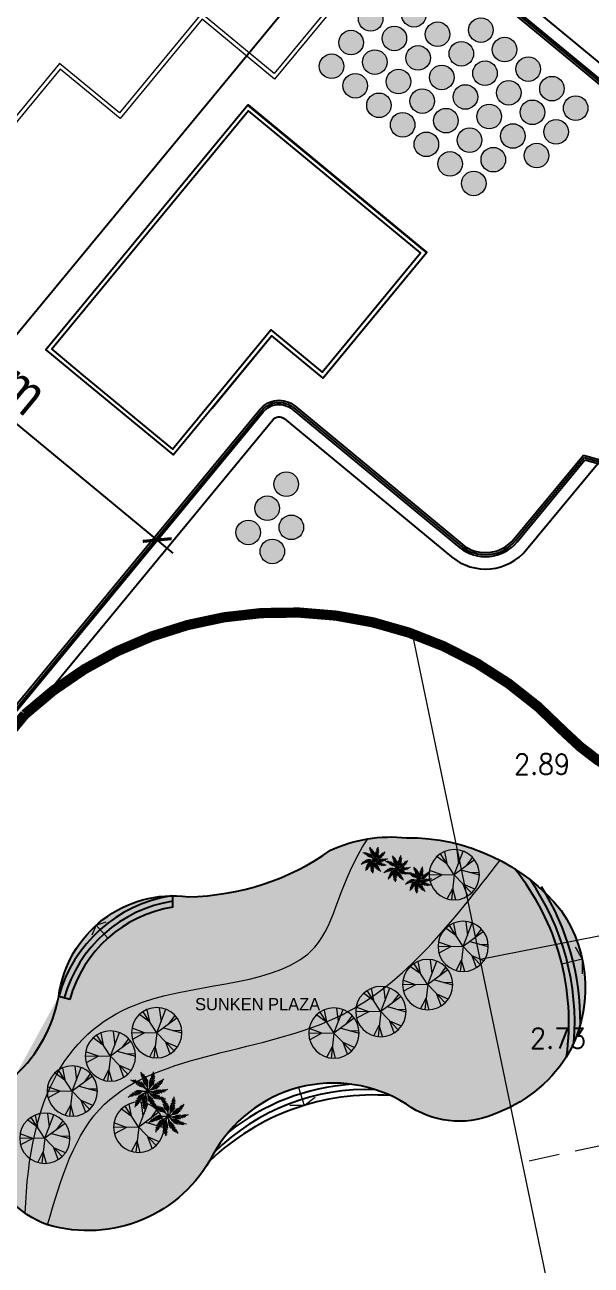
# Model space of a CAD drawing. Header units: millimetres. Extents: x 583747 to 596192, y 2304962 to 2309584.
# Drawn here: x 595615.5 to 595643.1, y 2307229.4 to 2307290 of the extents above; entities that cross this region are included whole.
import ezdxf
from ezdxf.enums import TextEntityAlignment as Align
from ezdxf.xclip import XClip

# ---------------------------------------------------------------- set-up
doc = ezdxf.new("R2010")
doc.units = ezdxf.units.MM
doc.set_wipeout_variables(frame=1)
for name, pattern in [('CONTINOUS', [0]), ('DASH', [0.35, 0.25, -0.1]), ('{Long Duong}', [2.3, 1.5, -0.8])]:
    doc.linetypes.add(name, pattern=pattern)
doc.layers.get('DEFPOINTS').update_dxf_attribs({"color": 5})
for name, color, linetype in [('A-ANNO-ROOM', 50, 'Continuous'), ('A-FLOR-STRS', 1, 'Continuous'), ('A-GLAZ', 135, 'Continuous'), ('A-WALL', 11, 'Continuous'), ('AFP-KERB-LINE', 2, 'Continuous'), ('KT-Kich thuoc', 159, 'Continuous'), ('Xref_NT1+NT2_MBDV Cot vach_220729$0$ccu12-Thay', 7, 'Continuous')]:
    doc.layers.add(name, color=color, linetype=linetype)
doc.layers.add('A-TREES', color=7, linetype='Continuous', lineweight=5, true_color=0x4b833f)
for name, color, linetype, lineweight in [('bo dat CXCL', 92, 'Continuous', 18), ('Code Cao do', 7, 'Continuous', 0), ('D-building block', 8, 'Continuous', 13), ('Duong RG Thua', 7, 'Continuous', 0), ('Ghi chu nha', 7, 'Continuous', 0), ('KT-DV', 7, 'Continuous', 0), ('KT-Ghi chu', 7, 'Continuous', 15), ('KT-NEN', 250, 'Continuous', 0), ('KT-Net thay', 7, 'Continuous', 20), ('KT-TMB', 7, 'Continuous', 0), ('Level 15', 7, 'Continuous', 0), ('Long Duong_ Phan Cach chat lieu rair mat', 7, 'Continuous', 0)]:
    doc.layers.add(name, color=color, linetype=linetype, lineweight=lineweight)
doc.styles.add('220126_HDN_HBA typical plan$0$211210_HDN_HBA_TYPICAL PLAN CORE OPT 1$0$HBA-Text', font='GOTHIC.TTF')
doc.styles.add('Arial Narrow', font='ARIALN.TTF')
doc.styles.add('Style-.VnArial', font='')
doc.styles.add('Style-STANDARD', font='STANDARD.shx')
doc.styles.get('Style-.VnArial').set_extended_font_data('.VnArial')
doc.dimstyles.new('CCU_1-1', dxfattribs={"dimtxt": 2, "dimasz": 1, "dimexe": 1, "dimexo": 2, "dimgap": 0.5, "dimtad": 1, "dimdec": 0, "dimdsep": 46, "dimtxsty": 'Arial Narrow', "dimblk": 'ARCHTICK', "dimcen": -1, "dimdle": 1, "dimclrd": 256, "dimclre": 256, "dimclrt": 3, "dimadec": 0, "dimazin": 2, "dimtfac": 0.1, "dimtdec": 0, "dimtix": 1, "dimtmove": 2, "dimatfit": 1, "dimfxl": 1, "dimtvp": 0.833333, "dimtolj": 1, "dimtzin": 12, "dimarcsym": 0})

# ---------------------------------------------------------------- blocks, each defined once
blk = doc.blocks.new('wwww1')
at = {"layer": 'Duong RG Thua', "color": 7, "lineweight": 0}
for p, q in [((595630.406, 2307288.49), (595627.678, 2307301.016)), ((595646.391, 2307291.97), (595630.406, 2307288.49)), ((595628.448, 2307288.082), (595630.406, 2307288.49)), ((595628.448, 2307288.082), (595646.67, 2307200.515)), ((595646.642, 2307288.458), (595629.173, 2307284.596)), ((595644.254, 2307245.673), (595637.547, 2307244.355))]:
    blk.add_line(p, q, dxfattribs=at)
at = {"layer": 'Long Duong_ Phan Cach chat lieu rair mat', "color": 4, "linetype": '{Long Duong}', "lineweight": 0}
blk.add_line((595645.903, 2307235.806), (595639.609, 2307234.444), dxfattribs=at)
at = {"layer": 'Code Cao do', "color": 6, "linetype": 'Continuous', "lineweight": 0, "style": 'Style-STANDARD'}
for s, p in [('3.03', (595642.543, 2307289.466)), ('3.13', (595634.702, 2307278.858)), ('2.73', (595639.988, 2307240.516))]:
    blk.add_text(s, height=1, rotation=359.9973, dxfattribs=at).set_placement(p, align=Align.MIDDLE_LEFT)
at = {"layer": 'Code Cao do', "color": 212, "linetype": 'Continuous', "lineweight": 0, "style": 'Style-STANDARD'}
for s, p in [('3.11', (595640.666, 2307282.509)), ('2.98', (595636.853, 2307266.223)), ('2.89', (595639.207, 2307253.895))]:
    blk.add_text(s, height=1, rotation=359.9973, dxfattribs=at).set_placement(p, align=Align.MIDDLE_LEFT)
at = {"layer": 'Ghi chu nha', "color": 7, "linetype": 'Continuous', "lineweight": 0, "style": 'Style-.VnArial'}
for s, p in [('l¸n t«n', (595637.739, 2307288.582)), ('l¸n xe', (595642.866, 2307265.348))]:
    blk.add_text(s, height=1, rotation=359.9973, dxfattribs=at).set_placement(p, align=Align.MIDDLE_CENTER)
blk = doc.blocks.new('NEN')
at = {"layer": 'Level 15', "color": 240, "linetype": 'DASH', "lineweight": 13, "ltscale": 5, "true_color": 0xed1f24, "const_width": 0.5, "flags": 128}
blk.add_lwpolyline([(595682.634, 2307317.629), (595677.108, 2307338.736), (595668.702, 2307341.648), (595657.199, 2307332.945), (595633.733, 2307315.075), (595610.101, 2307298.024, 0.685011), (595643.311, 2307173.379), (595664.098, 2307171.161), (595705.748, 2307172.441), (595712.065, 2307180.508), (595682.634, 2307317.629)], format="xyb", close=True, dxfattribs=at)
at = {"layer": 'Level 15', "color": 152, "linetype": 'DASH', "lineweight": 13, "ltscale": 5, "true_color": 0x2776bb, "const_width": 0.01, "flags": 128}
blk.add_lwpolyline([(595676.796, 2307316.238), (595672.115, 2307334.115), (595669.766, 2307334.929), (595660.826, 2307328.166), (595637.307, 2307310.255), (595613.624, 2307293.167, 0.684877), (595643.957, 2307179.345), (595664.326, 2307177.171), (595702.756, 2307178.352), (595705.609, 2307181.996)], format="xyb", close=True, dxfattribs=at)
blk = doc.blocks.new('road')
at = {"layer": 'AFP-KERB-LINE', "elevation": 0}
blk.add_lwpolyline([(3572174, 1147849), (3572047, 1147798), (3551626, 1142723, -0.685086), (3475557, 1251490)], format="xyb", dxfattribs=at)
blk = doc.blocks.new('p014')
for centre, radius, start, end in [((2.54, 4.01), 4.75, 197.8706, 237.5936), ((-1.75, 2.24), 0.245, 209.7791, 269.0395), ((-2.32, 2.2), 0.566, 344.4321, 14.3515), ((-2.72, 1.79), 1.15, 353.4391, 21.0127), ((-4.39, 1.27), 2.98, 2.0526, 14.8318), ((4.47, 4.34), 5.6, 204.5673, 211.2107), ((4.46, 4.8), 5.6, 206.1883, 211.1386), ((0.14, 2.69), 0.585, 182.879, 221.5346), ((-0.1, 2.84), 0.245, 173.7791, 233.0395), ((4.41, 1.75), 4.75, 161.8706, 201.5936), ((-2.8, 3.61), 2.98, 326.0526, 338.8318), ((-3.4, 3.43), 3.65, 327.5529, 339.111), ((-1.15, 3.04), 1.15, 317.4391, 345.0127), ((-0.59, 3.15), 0.566, 308.4321, 338.3515), ((4.11, -2.38), 4.75, 110.1725, 149.8955), ((2.19, 1.56), 0.585, 131.1808, 169.8364), ((2.16, 1.84), 0.245, 122.081, 181.3414), ((-0.39, 4.73), 4.75, 234.9681, 274.6912), ((-3.09, 3.6), 4.75, 270.9681, 310.6912), ((-2.74, 0.73), 0.245, 246.8767, 306.1371), ((-3.18, 0.35), 0.566, 21.5297, 51.4491), ((-2.53, 0.91), 0.585, 255.9765, 294.6321), ((-3.25, -0.22), 1.15, 30.5366, 58.1102), ((-4.27, -1.63), 2.98, 39.1502, 51.9294), ((-3.3, 5.67), 5.6, 279.2858, 284.2361), ((-2.85, 5.54), 5.6, 277.6648, 284.3082), ((-4.28, -2.26), 3.65, 40.6505, 52.2085), ((-1.47, 2.25), 0.585, 218.879, 257.5346), ((-4.56, 1.33), 4.75, 304.0339, 343.7569), ((-2.43, 5.45), 5.6, 276.0458, 284.4052), ((0.79, 6.51), 5.6, 242.1883, 247.1386), ((-4.39, -3.6), 4.92, 47.7731, 57.7282), ((1.06, 6.14), 5.6, 240.5673, 247.2107), ((1.35, 5.81), 5.6, 238.9483, 247.3077), ((-3.68, -3.46), 4.51, 50.1322, 60.5244), ((1.56, 5.61), 5.6, 237.6825, 247.4019), ((1.73, 5.47), 5.6, 236.5186, 247.4981), ((-4.77, 0.78), 3.65, 3.5529, 15.111), ((-5.67, -0.23), 4.92, 10.6755, 20.6307), ((-5.03, -0.54), 4.51, 13.0347, 23.4268), ((4.51, 3.91), 5.6, 202.9483, 211.3077), ((4.56, 3.62), 5.6, 201.6825, 211.4019), ((4.61, 3.41), 5.6, 200.5186, 211.4981), ((-4.65, -0.93), 4.75, 331.6319, 11.355), ((-4.72, 3.15), 4.92, 334.6755, 344.6307), ((-4.38, 2.52), 4.51, 337.0347, 347.4268), ((2.04, -4.29), 4.75, 75.6722, 115.3952), ((-0.55, -4.71), 4.75, 43.6319, 83.355), ((5.54, -1.51), 5.6, 148.8205, 159.8), ((5.67, -1.34), 5.6, 149.9844, 159.7037), ((-0.74, 5), 4.51, 285.3366, 295.7287), ((3.71, -4.38), 5.6, 114.3202, 125.2997), ((5.86, -1.12), 5.6, 151.2501, 159.6096), ((-0.46, 5.66), 4.92, 282.9774, 292.9325), ((3.92, -4.31), 5.6, 115.4841, 125.2035), ((2.22, 4.54), 4.51, 250.8363, 261.2284), ((6.17, -0.82), 5.6, 152.8691, 159.5126), ((0.59, 4.8), 3.65, 275.8548, 287.4128), ((4.2, -4.24), 5.6, 116.7498, 125.1093), ((2.83, 4.92), 4.92, 248.4771, 258.4323), ((6.54, -0.53), 5.6, 154.4902, 159.4404), ((1.09, 4.44), 2.98, 274.3545, 287.1337), ((4.63, -4.17), 5.6, 118.3688, 125.0123), ((3.2, 3.62), 3.65, 241.3545, 252.9126), ((1.68, 2.79), 1.15, 265.741, 293.3146), ((5.09, -4.13), 5.6, 119.9899, 124.9402), ((3.41, 3.04), 2.98, 239.8542, 252.6334), ((2.1, 2.41), 0.566, 256.734, 286.6534), ((2.96, 1.35), 1.15, 231.2407, 258.8143), ((2.69, 0.04), 0.585, 96.6805, 135.3361), ((2.83, 0.29), 0.245, 87.5807, 146.8411), ((3.1, 0.79), 0.566, 222.2337, 252.1531), ((-2.78, -1.58), 0.566, 57.5297, 87.4491), ((-2.65, -1.02), 0.245, 282.8767, 342.1371), ((-2.5, -2.08), 1.15, 66.5366, 94.1102), ((-2.49, -3.83), 2.98, 75.1502, 87.9294), ((-2.58, -0.75), 0.585, 291.9765, 330.6321), ((-2.13, -4.34), 3.65, 76.6505, 88.2085), ((-6, 2.65), 5.6, 315.2858, 320.2361), ((-1.43, -5.49), 4.92, 83.7731, 93.7282), ((-5.56, 2.8), 5.6, 313.6648, 320.3082), ((-2.14, 5.42), 5.6, 274.7801, 284.4994), ((-0.96, -3.11), 1.15, 99.6024, 127.176), ((-1.92, 5.41), 5.6, 273.6161, 284.5957), ((0, -4.57), 2.98, 108.2159, 120.9952), ((-0.95, -4.97), 4.51, 86.1322, 96.5244), ((-5.17, 2.98), 5.6, 312.0458, 320.4052), ((0.58, -4.8), 3.65, 109.7162, 121.2743), ((-4.92, 3.13), 5.6, 310.7801, 320.4994), ((-4.73, 3.24), 5.6, 309.6161, 320.5957), ((1.8, -5.39), 4.92, 116.8388, 126.794), ((-6.47, -1.06), 5.6, 348.3516, 353.3019), ((1.92, -4.68), 4.51, 119.198, 129.5901), ((-6.19, -0.69), 5.6, 346.7306, 353.374), ((-5.96, -0.32), 5.6, 345.1116, 353.471), ((-5.83, -0.06), 5.6, 343.8458, 353.5652), ((2.12, -4.05), 2.98, 135.814, 148.5932), ((-5.73, 0.14), 5.6, 342.6819, 353.6614), ((2.74, -3.98), 3.65, 137.3143, 148.8723), ((4.09, -3.94), 4.92, 144.4368, 154.392), ((3.87, -3.26), 4.51, 146.796, 157.1882), ((-5.25, -3.93), 5.6, 15.9496, 20.8999), ((-3.22, -3.49), 4.75, 7.6319, 47.355), ((-5.17, -3.48), 5.6, 14.3286, 20.972), ((-5.15, -2.54), 5.6, 10.2799, 21.2595), ((-5.13, -2.75), 5.6, 11.4439, 21.1632), ((-5.13, -3.05), 5.6, 12.7096, 21.069), ((-2.67, -5.08), 5.6, 46.2799, 57.2595), ((0.82, -5.68), 5.6, 82.2799, 93.2595), ((-2.54, -5.25), 5.6, 47.4439, 57.1632), ((5.04, -0.36), 4.51, 182.796, 193.1882), ((-2.36, -5.48), 5.6, 48.7096, 57.069), ((5.62, -0.78), 4.92, 180.4368, 190.392), ((1.03, -5.73), 5.6, 83.4439, 93.1632), ((4.29, 2.67), 4.51, 218.796, 229.1882), ((4.56, -1.61), 3.65, 173.3143, 184.8723), ((-2.14, -5.85), 5.6, 50.3286, 56.972), ((1.31, -5.82), 5.6, 84.7096, 93.069), ((5.01, 2.67), 4.92, 216.4368, 226.392), ((4.09, -2.03), 2.98, 171.814, 184.5932), ((-1.93, -6.27), 5.6, 51.9496, 56.8999), ((2.36, -2.24), 1.15, 163.2004, 190.774), ((1.04, -2.48), 0.585, 28.6403, 67.2959), ((1.71, -5.99), 5.6, 86.3286, 92.972), ((4.64, 1.37), 3.65, 209.3143, 220.8723), ((2.12, -6.2), 5.6, 87.9496, 92.8999), ((4.51, 0.76), 2.98, 207.814, 220.5932), ((3.22, -0.43), 1.15, 199.2004, 226.774), ((2.3, -1.39), 0.585, 64.6403, 103.2959), ((2.55, -1.25), 0.245, 55.5404, 114.8009), ((3.05, -0.97), 0.566, 190.1934, 220.1128), ((-1.47, -2.84), 0.566, 90.5954, 120.5148), ((-1.66, -2.3), 0.245, 315.9424, 15.2029), ((-1.76, -2.04), 0.585, 325.0423, 3.6979), ((0.02, -3.2), 0.566, 118.1934, 148.1128), ((0.59, -3.2), 1.15, 127.2004, 154.774), ((-0.41, -2.81), 0.245, 343.5404, 42.8009), ((-0.61, -2.62), 0.585, 352.6403, 31.2959), ((1.9, -2.58), 0.566, 154.1934, 184.1128), ((1.32, -2.51), 0.245, 19.5404, 78.8009)]:
    blk.add_arc(centre, radius, start, end)
blk = doc.blocks.new('Tree')
for p, q in [((487813, 311436), (488148, 312404)), ((487974, 311902), (487960, 312449)), ((487050, 312107), (487470, 311867)), ((487819, 311432), (487178, 312231)), ((487324, 312329), (487470, 311867)), ((487974, 311902), (488380, 312288)), ((487813, 311436), (486790, 311387)), ((486823, 311654), (487333, 311413)), ((486977, 310843), (487813, 311436)), ((487813, 311436), (487804, 311436)), ((487813, 311436), (487813, 311444)), ((487813, 311436), (487813, 311427)), ((487813, 311436), (487821, 311436)), ((487813, 311436), (488815, 311227)), ((487813, 311436), (488295, 310532)), ((488836, 311401), (488359, 311322)), ((487313, 311081), (486910, 310952)), ((487536, 311239), (487499, 310462)), ((488054, 310984), (488456, 310663)), ((488054, 310984), (488100, 310472)), ((488763, 311057), (488359, 311322)), ((487524, 310836), (487406, 310519))]:
    blk.add_line(p, q)
blk.add_circle((487813, 311436), 1024)
blk = doc.blocks.new('DV')
at = {"layer": 'bo dat CXCL'}
h = blk.add_hatch(dxfattribs=at)
h.set_pattern_fill('GRASS', color=256, scale=20)
h.set_pattern_definition([(90, (-595062100.17, -2307132691.92), (-359.2102448, 359.2102448), [95.25, -623.1704896]), (45, (-595062100.17, -2307132691.9), (-359.21024484, 359.21024484), [95.25, -412.75]), (135, (-595062100.17, -2307132691.9), (-359.21024484, -359.21024484), [95.25, -412.75])])
edge = h.paths.add_edge_path()
edge.add_arc((556582, 155316), 13678, 64.91268, 108.85914)
edge.add_arc((604513, 89461), 94604, 123.5991, 129.72117)
edge.add_arc((580408, 118474), 56884, 129.72117, 135.76743)
edge.add_line((539649, 158155), (547490, 151681))
edge.add_line((547490, 151681), (559175, 165838))
edge.add_line((559175, 165838), (560390, 167309))
edge.add_arc((561763, 165607), 2186, 73.5441, 128.89231, ccw=False)
h = blk.add_hatch(dxfattribs=at)
h.set_pattern_fill('GRASS', color=256, scale=20, angle=6e-14)
edge = h.paths.add_edge_path()
edge.add_arc((556456, 105291), 6905, 253.47796, 332.27629)
edge.add_arc((568453, 98902), 6687, 57.79425, 151.64066, ccw=False)
edge.add_arc((574592, 108116), 4390, 234.0846, 292.51989)
edge.add_arc((573846, 110807), 7170, 289.79099, 326.51279)
edge.add_arc((574115, 110242), 6642, 329.30028, 394.67786)
edge.add_arc((572132, 107978), 9588, 39.06583, 90.65405)
edge.add_arc((571265, 110592), 7015, 83.79965, 114.86297)
edge.add_arc((561192, 127011), 12322, 270.83516, 305.31615, ccw=False)
edge.add_arc((560638, 109088), 5651, 82.53671, 172.4989)
edge.add_arc((548128, 111096), 7024, 313.10569, 349.57647, ccw=False)
edge.add_arc((555917, 102793), 4361, 133.28063, 250.93374)
h = blk.add_hatch(dxfattribs=at)
h.set_pattern_fill('GRASS', color=256, scale=20, angle=6e-14)
edge = h.paths.add_edge_path()
edge.add_arc((534052, 95062), 4727, 0, 360)
edge = h.paths.add_edge_path()
edge.add_arc((541091, 100258), 3195, 0, 360)
edge = h.paths.add_edge_path()
edge.add_arc((567627, 62613), 3195, 0, 360)
edge = h.paths.add_edge_path()
edge.add_arc((576134, 60043), 4727, 0, 360)
at = {"layer": 'A-FLOR-STRS'}
for p, q in [((560615, 114184, 0), (560612, 114738, 0)), ((555575, 109675, 0), (555036, 109825, 0))]:
    blk.add_line(p, q, dxfattribs=at)
at = {"layer": 'A-FLOR-STRS', "elevation": 0}
for points in [[(568315, 116957, -0.136375), (572022, 117566, -0.228976), (579577, 114021, -0.293262), (579826, 106851, -0.161615), (576274, 104061, -0.260645), (572017, 104561, 0.434016), (562569, 102079)], [(562569, 102079, -0.358044), (554493, 98671, -0.563776), (552927, 105968, 0.160491), (555036, 109825, -0.41402), (561372, 114690, 0.151597), (568315, 116957)], [(579839, 106873, 0.207554), (577314, 116045, 0.207554)], [(580198, 107576, 0.173026), (578061, 115514, 0.173026)], [(580516, 108473, 0.141849), (578622, 115170, 0.141849)]]:
    blk.add_lwpolyline(points, format="xyb", dxfattribs=at)
at = {"layer": 'A-FLOR-STRS'}
for centre, radius, start, end in [((561612, 107999, 0), 6825, 99.1571, 164.47976), ((561612, 107999, 0), 6545, 98.77357, 164.47976), ((561612, 107999, 0), 6265, 99.1571, 164.47976), ((570071, 94738, 0), 10818, 93.90628, 128.54991), ((570436, 93377, 0), 11632, 86.03985, 133.59401), ((570071, 94738, 0), 10538, 87.64737, 134.80881)]:
    blk.add_arc(centre, radius, start, end, dxfattribs=at)
at = {"layer": 'A-GLAZ'}
for centre, radius, start, end in [((566116, 109809), 18772, 43.39878, 132.72879), ((587802, 130664), 11316, 224.68282, 260.36349)]:
    blk.add_arc(centre, radius, start, end, dxfattribs=at)
at = {"layer": 'D-building block', "linetype": 'CONTINOUS', "ltscale": 10000}
for p, q in [((556870, 113299, 0), (556660, 112804, 0)), ((556870, 113299, 0), (557361, 113468, 0)), ((557434, 112668, 0), (556870, 113299, 0)), ((580609, 111633, 0), (579614, 111390, 0)), ((566754, 105370, 0), (567022, 104497, 0)), ((567022, 104497, 0), (567554, 104906, 0)), ((567022, 104497, 0), (566320, 104501, 0))]:
    blk.add_line(p, q, dxfattribs=at)
at = {"layer": 'D-building block', "linetype": 'CONTINOUS', "ltscale": 10000, "elevation": 0}
blk.add_lwpolyline([(580263, 112240), (580609, 111633), (580609, 110927)], dxfattribs=at)
at = {"layer": 'D-building block', "linetype": 'CONTINOUS', "ltscale": 10000}
blk.add_open_spline([(553403, 99229, 0), (553591, 104985, 0), (556915, 110790, 0), (568373, 110214, 0), (568727, 115447, 0), (570127, 117514, 0)], degree=3, knots=[0, 0, 0, 0, 11583.467836, 20547.606691, 26246.303856, 26246.303856, 26246.303856, 26246.303856], dxfattribs=at)
blk.add_spline([(554493, 98671, 0), (557277, 104558, 0), (562558, 106971, 0), (568876, 108927, 0), (576591, 116466, 0)], degree=3, dxfattribs=at)
at = {"layer": 'A-TREES'}
for name, p, xscale, yscale, zscale, rotation in [('p014', (570435, 116485, 0), -203.279999999991, 203.279999999991, 203.2799999999908, 58.08847051086504), ('p014', (571545, 116067, 0), -203.279999999991, 203.279999999991, 203.2799999999908, 58.08847051086504), ('Tree', (1112810, 554396, 0), -1.2, 1.2, 1.199999999999996, 71.72236063323176), ('p014', (572597, 115512, 0), -203.279999999991, 203.279999999991, 203.2799999999908, 58.08847051086504), ('Tree', (1113245, 550895, 0), -1.2, 1.2, 1.199999999999996, 71.72236063323176), ('Tree', (1111511, 549031, 0), -1.2, 1.2, 1.199999999999996, 71.72236063323176), ('Tree', (1109224, 547716, 0), -1.2, 1.2, 1.199999999999996, 71.72236063323176), ('Tree', (1098280, 546684, 0), -1.2, 1.2, 1.199999999999996, 71.72236063323176), ('Tree', (1106935, 546669, 0), -1.2, 1.2, 1.199999999999996, 71.72236063323176), ('Tree', (1096019, 545543, 0), -1.2, 1.2, 1.199999999999996, 71.72236063323176), ('Tree', (1094153, 543832, 0), -1.2, 1.2, 1.199999999999996, 71.72236063323176), ('p014', (559366, 105201, 0), -304.9199999999864, 304.9199999999864, 304.9199999999859, 58.08847051086504), ('Tree', (1097398, 542067, 0), -1.2, 1.2, 1.199999999999996, 71.72236063323176), ('p014', (560372, 103973, 0), -304.9199999999864, 304.9199999999864, 304.9199999999859, 58.08847051086504), ('Tree', (1092813, 541529, 0), -1.2, 1.2, 1.199999999999996, 71.72236063323176)]:
    blk.add_blockref(name, p, dxfattribs=dict(at, xscale=xscale, yscale=yscale, zscale=zscale, rotation=rotation))
at = {"layer": 'AFP-KERB-LINE'}
ref = blk.add_blockref('road', (-3147123, 179596, 0), dxfattribs=dict(at, rotation=340.0000000045929))
XClip(ref).set_block_clipping_path([(3424978.7776903473, 904726.3076186823), (3853099.8617473282, 1060549.6388383387), (3670662.8681027722, 1561791.1594749615), (3242541.7840457913, 1405967.828255306)])
at = {"layer": 'A-ANNO-ROOM', "insert": (564750, 109743, 0), "char_height": 600, "width": 9148.39, "attachment_point": 2, "style": '220126_HDN_HBA typical plan$0$211210_HDN_HBA_TYPICAL PLAN CORE OPT 1$0$HBA-Text'}
blk.add_mtext('SUNKEN PLAZA', dxfattribs=at)
blk = doc.blocks.new('NUT')
at = {"layer": 'KT-Ghi chu'}
h = blk.add_hatch(color=256, dxfattribs=at)
h.dxf.hatch_style = 1
edge = h.paths.add_edge_path()
edge.add_arc((596430.768, 2307264.799), 0.6, 0, 360)
blk.add_circle((596430.768, 2307264.799, 0.003), 0.6, dxfattribs=at)
blk = doc.blocks.new('WWWWW11')
blk.add_wipeout([(596238.135, 2307359.177), (596238.112, 2307358.978), (596238.078, 2307358.716), (596238.01, 2307358.37), (596237.953, 2307358.187), (596227.541, 2307321.466), (596225.718, 2307319.774), (596223.888, 2307318.406), (596221.272, 2307316.895), (596218.467, 2307315.746), (596214.963, 2307314.885), (596211.401, 2307314.597), (596208.01, 2307314.851), (596204.79, 2307315.525), (596202.528, 2307316.32), (596201.055, 2307317.162), (596199.346, 2307318.58), (596197.722, 2307320.106), (596196.232, 2307321.226), (596194.288, 2307322.379), (596192.496, 2307323.184), (596189.758, 2307324.012), (596187.206, 2307324.394), (596185.027, 2307324.442), (596182.964, 2307324.253), (596180.549, 2307323.732), (596178.912, 2307323.182), (596176.745, 2307322.177), (596174.837, 2307320.987), (596173.671, 2307320.088), (596170.806, 2307316.849), (596170.475, 2307317.123), (596163.925, 2307309.192), (596163.136, 2307308.52), (596162.383, 2307307.984), (596161.61, 2307307.523), (596160.942, 2307307.187), (596160.221, 2307306.884), (596151.877, 2307303.714), (596151.061, 2307303.454), (596150.167, 2307303.357), (596149.313, 2307303.441), (596148.472, 2307303.702), (596147.829, 2307304.045), (596147.216, 2307304.527), (596146.738, 2307305.062), (596146.284, 2307305.814), (596146.019, 2307306.542), (596145.89, 2307307.301), (596145.976, 2307309.171), (596146.12, 2307311.038), (596146.216, 2307312), (596146.449, 2307313.887), (596146.707, 2307315.571), (596146.909, 2307316.718), (596147.312, 2307318.709), (596147.737, 2307320.517), (596148.238, 2307322.392), (596148.59, 2307323.585), (596149.029, 2307324.965), (596149.23, 2307325.645), (596149.437, 2307326.089), (596149.633, 2307326.412), (596149.873, 2307326.735), (596177.482, 2307360.165), (596177.959, 2307360.691), (596178.621, 2307361.321), (596179.378, 2307361.927), (596180.095, 2307362.408), (596180.774, 2307362.794), (596181.461, 2307363.123), (596182.19, 2307363.328), (596183.089, 2307363.441), (596183.95, 2307363.414), (596185.041, 2307363.184), (596185.896, 2307362.832), (596186.562, 2307362.432), (596186.918, 2307362.161), (596192.912, 2307357.211), (596193.435, 2307356.817), (596194.214, 2307356.4), (596195.057, 2307356.125), (596195.899, 2307356.006), (596197.145, 2307356.092), (596198.149, 2307356.402), (596198.911, 2307356.81), (596199.709, 2307357.456), (596200.292, 2307358.152), (596200.69, 2307358.837), (596200.997, 2307359.651), (596206.716, 2307380.054), (596207.051, 2307380.862), (596207.414, 2307381.472), (596207.767, 2307381.933), (596208.101, 2307382.291), (596208.485, 2307382.634), (596222.62, 2307394.116), (596223.05, 2307394.397), (596223.519, 2307394.642), (596224.107, 2307394.869), (596224.88, 2307395.053), (596225.678, 2307395.117), (596226.583, 2307395.042), (596227.421, 2307394.826), (596228.205, 2307394.479), (596228.764, 2307394.126), (596229.423, 2307393.561), (596229.994, 2307392.876), (596230.384, 2307392.219), (596230.659, 2307391.557), (596238.097, 2307360.41), (596238.134, 2307360.1), (596238.152, 2307359.797), (596238.152, 2307359.473)]).translate(0, 0, -0.044)
at = {"layer": 'A-GLAZ', "const_width": 0.5}
blk.add_lwpolyline([(596237.95, 2307358.188), (596227.538, 2307321.467), (596227.538, 2307321.467, -0.273696), (596205.495, 2307315.382), (596205.495, 2307315.382), (596205.495, 2307315.382), (596205.495, 2307315.382, -0.156956), (596199.343, 2307318.581, 0.410793), (596172.967, 2307319.473), (596170.804, 2307316.85), (596170.472, 2307317.124), (596163.922, 2307309.193, -0.080216), (596160.218, 2307306.886), (596151.59, 2307303.607, -0.493834), (596145.887, 2307307.303, -0.022171), (596146.293, 2307312.697, -0.050313), (596149.026, 2307324.966, -0.071743), (596149.87, 2307326.736), (596155.594, 2307333.66), (596177.479, 2307360.166, -0.114295)], format="xyb", dxfattribs=at)
at = {"layer": 'A-WALL', "elevation": -0.044}
blk.add_lwpolyline([(596175.9, 2307339.554), (596177.595, 2307338.154), (596175.717, 2307335.88), (596179.919, 2307332.409), (596181.797, 2307334.684), (596182.107, 2307334.428), (596185.033, 2307337.971), (596187.539, 2307335.901), (596192.604, 2307342.035), (596183.891, 2307349.23), (596175.9, 2307339.554)], dxfattribs=at)
at = {"layer": 'KT-Net thay', "elevation": 7.637}
for points in [[(596202.951, 2307343.875, 0.30477), (596201.25, 2307350.293), (596191.439, 2307358.395), (596185.137, 2307350.765), (596181.59, 2307353.694), (596177.585, 2307348.846), (596174.664, 2307351.259), (596157.834, 2307330.884), (596160.764, 2307328.464), (596150.065, 2307315.512), (596158.387, 2307308.639), (596166.038, 2307317.901)], [(596202.689, 2307343.741, 0.314729), (596201.12, 2307350.141), (596191.466, 2307358.113), (596185.164, 2307350.483), (596181.617, 2307353.413), (596177.612, 2307348.564), (596174.691, 2307350.977), (596158.116, 2307330.911), (596161.045, 2307328.491), (596150.347, 2307315.539), (596158.36, 2307308.92), (596165.883, 2307318.029)]]:
    blk.add_lwpolyline(points, format="xyb", dxfattribs=at)
at = {"layer": 'Xref_NT1+NT2_MBDV Cot vach_220729$0$ccu12-Thay', "extrusion": (3.48745e-08, -1.82823e-08, 1)}
for p, q in [((596200.247, 2307332.134, -0.042), (596203.396, 2307331.244, -0.042)), ((596200.282, 2307332.02, -0.042), (596203.369, 2307331.148, -0.042)), ((596200.318, 2307331.906, -0.042), (596203.342, 2307331.052, -0.042))]:
    blk.add_line(p, q, dxfattribs=at)
at = {"layer": 'Xref_NT1+NT2_MBDV Cot vach_220729$0$ccu12-Thay', "extrusion": (-3.81165e-21, -3.29453e-06, 1), "elevation": -7.623}
for points in [[(596203.536, 2307343.709, 0.301106), (596201.666, 2307350.759), (596187.777, 2307362.229, 0.252641), (596181.496, 2307363.358, 0.090278), (596178.145, 2307361.161, 0.010865), (596175.479, 2307358.679), (596169.009, 2307350.844), (596169.009, 2307350.844, 0.348553), (596169.304, 2307349.473), (596169.35, 2307349.431, -0.377527), (596169.372, 2307348.77), (596165.455, 2307344.028, -0.442642), (596164.783, 2307343.999), (596164.783, 2307343.999, 0.410403), (596163.234, 2307343.852), (596149.393, 2307327.091, 0.072498), (596148.459, 2307325.147, 0.050293), (596145.702, 2307312.765, 0.014313), (596145.274, 2307307.635, 0.533325), (596152.061, 2307303.118), (596160.444, 2307306.326, 0.081313), (596164.345, 2307308.763), (596185.071, 2307333.86, -0.414214), (596185.634, 2307333.914), (596193.808, 2307327.164, 0.414702), (596197.471, 2307327.517), (596200.949, 2307331.728)], [(596202.89, 2307343.684, 0.311128), (596201.276, 2307350.303), (596186.598, 2307362.423, 0.272256), (596181.458, 2307363.124, 0.114295), (596177.479, 2307360.166, -0.000247), (596175.907, 2307358.255), (596169.236, 2307350.178, 0.413726), (596169.304, 2307349.474), (596169.304, 2307349.473, -0.414311), (596169.371, 2307348.769), (596165.455, 2307344.028, -0.414153), (596164.821, 2307343.968), (596164.783, 2307343.999, 0.414214), (596164.079, 2307343.932), (596149.874, 2307326.732, 0.071626), (596149.03, 2307324.963, 0.050313), (596146.298, 2307312.694, 0.020998), (596145.889, 2307307.367, 0.50406), (596151.704, 2307303.622), (596160.221, 2307306.883, 0.080267), (596163.914, 2307309.183), (596184.609, 2307334.242, -0.414214), (596186.016, 2307334.376), (596194.19, 2307327.627, 0.41477), (596197.008, 2307327.898), (596200.318, 2307331.906)], [(596202.793, 2307343.712, 0.311453), (596201.211, 2307350.227), (596186.535, 2307362.345, 0.272153), (596181.497, 2307363.032, 0.114259), (596177.556, 2307360.102, -0.000247), (596175.984, 2307358.192), (596169.314, 2307350.114, 0.413691), (596169.367, 2307349.551), (596169.368, 2307349.55, -0.414311), (596169.449, 2307348.706), (596165.532, 2307343.964, -0.414153), (596164.757, 2307343.891), (596164.72, 2307343.922, 0.414214), (596164.157, 2307343.868), (596149.955, 2307326.672, 0.07147), (596149.125, 2307324.932, 0.050316), (596146.397, 2307312.682, 0.020978), (596145.989, 2307307.369, 0.503675), (596151.669, 2307303.716), (596160.183, 2307306.976, 0.080087), (596163.842, 2307309.253), (596184.532, 2307334.306, -0.414214), (596186.08, 2307334.454), (596194.253, 2307327.704, 0.414785), (596196.931, 2307327.962), (596200.282, 2307332.02)], [(596202.697, 2307343.739, 0.31179), (596201.145, 2307350.151), (596186.472, 2307362.267, 0.272047), (596181.537, 2307362.94, 0.114221), (596177.632, 2307360.037, -0.000247), (596176.062, 2307358.128), (596169.391, 2307350.05, 0.41364), (596169.431, 2307349.628), (596169.432, 2307349.627, -0.414311), (596169.526, 2307348.642), (596165.609, 2307343.901, -0.414153), (596164.694, 2307343.814), (596164.656, 2307343.845, 0.414214), (596164.234, 2307343.804), (596150.035, 2307326.613, 0.07131), (596149.221, 2307324.902, 0.05032), (596146.496, 2307312.67, 0.020958), (596146.089, 2307307.37, 0.503277), (596151.633, 2307303.809), (596160.146, 2307307.069, 0.079904), (596163.77, 2307309.323), (596184.454, 2307334.369, -0.414214), (596186.144, 2307334.531), (596194.317, 2307327.781, 0.4148), (596196.853, 2307328.025), (596200.247, 2307332.134)]]:
    blk.add_lwpolyline(points, format="xyb", dxfattribs=at)
at = {"layer": 'KT-Kich thuoc'}
for p, rotation in [((-1711074.945, 2903784.198, -0.09), 270), ((-1711072.832, 2903784.401, -0.066), 270), ((-1711069.562, 2903783.652, 0), 270), ((-1711075.9, 2903783.041, -0.069), 270), ((-1711073.787, 2903783.245, -0.046), 270), ((-1711071.675, 2903783.448, -0.023), 270), ((-1711070.517, 2903782.495, 0.021), 270), ((-1711068.405, 2903782.699, 0.044), 270), ((-1711076.855, 2903781.885, -0.049), 270), ((-1711074.742, 2903782.088, -0.026), 270), ((-1711072.63, 2903782.292, -0.003), 270), ((-1711071.472, 2903781.339, 0.041), 270), ((-1711069.36, 2903781.542, 0.064), 270), ((-1711067.247, 2903781.746, 0.087), 270), ((-1711075.697, 2903780.932, -0.006), 270), ((-1711073.585, 2903781.135, 0.017), 270), ((-1711068.202, 2903780.589, 0.107), 270), ((-1711066.09, 2903780.792, 0.131), 270), ((-1711074.54, 2903779.978, 0.038), 270), ((-1711072.427, 2903780.182, 0.061), 270), ((-1711070.315, 2903780.385, 0.084), 270), ((-1711069.157, 2903779.432, 0.128), 270), ((-1711067.045, 2903779.636, 0.151), 270), ((-1711064.932, 2903779.839, 0.174), 270), ((-1711073.382, 2903779.025, 0.081), 270), ((-1711071.27, 2903779.229, 0.104), 270), ((-1711070.112, 2903778.276, 0.148), 270), ((-1711068, 2903778.479, 0.171), 270), ((-1711065.887, 2903778.683, 0.194), 270), ((-1711072.225, 2903778.072, 0.124), 270), ((-1711066.842, 2903777.526, 0.215), 270), ((-1711071.067, 2903777.119, 0.168), 270), ((-1711068.955, 2903777.323, 0.191), 270), ((-1711069.91, 2903776.166, 0.211), 270), ((49543.057, -12234.398, 0.021), 1.233041913775627), ((49542.129, -12235.576, -0.023), 1.233041913775627), ((49543.306, -12236.506, -0.003), 1.233041913775627), ((49541.201, -12236.754, -0.066), 1.233041913775627), ((49542.378, -12237.684, -0.046), 1.233041913775627)]:
    blk.add_blockref('NUT', p, dxfattribs=dict(at, rotation=rotation))
at = {"color": 2}
blk.add_wipeout([(596173.993, 2307337.271), (596180.2, 2307332.145), (596185.004, 2307337.962), (596187.51, 2307335.893), (596192.575, 2307342.026), (596183.862, 2307349.222)], dxfattribs=at).translate(0, 0, 7.579).dxf.layer = 'A-WALL'
at = {"layer": 'A-WALL', "color": 2, "elevation": 7.579}
for points in [[(596175.687, 2307335.871), (596180.2, 2307332.145), (596185.004, 2307337.962), (596187.51, 2307335.893), (596192.575, 2307342.026), (596183.862, 2307349.222), (596173.993, 2307337.271)], [(596175.815, 2307336.025), (596180.173, 2307332.426), (596184.977, 2307338.244), (596187.483, 2307336.174), (596192.294, 2307342), (596183.889, 2307348.94), (596174.274, 2307337.297)]]:
    blk.add_lwpolyline(points, close=True, dxfattribs=at)
blk = doc.blocks.new('_ArchTick')
at = {"color": 0, "linetype": 'ByBlock', "const_width": 0.15}
blk.add_lwpolyline([(-0.5, -0.5), (0.5, 0.5)], dxfattribs=at)
blk = doc.blocks.new('*D94')
at = {"layer": 'DEFPOINTS', "color": 0, "transparency": 16777216}
for p in [(595632.745, 2307296.239), (595634.129, 2307295.096, 0.042), (595589.734, 2307241.339, -0.002)]:
    blk.add_point(p, dxfattribs=at)
at = {"layer": 'KT-TMB', "lineweight": -2, "transparency": 16777216}
for p, q in [((595587.714, 2307241.711), (595633.382, 2307297.01)), ((595632.587, 2307296.37), (595631.974, 2307296.876)), ((595588.192, 2307242.612), (595587.579, 2307243.118))]:
    blk.add_line(p, q, dxfattribs=at)
for p, rotation in [((595632.745, 2307296.239), 50.44882674861589), ((595588.35, 2307242.482), 230.4488267486159)]:
    blk.add_blockref('_ArchTick', p, dxfattribs=dict(at, rotation=rotation))
at = {"layer": 'KT-TMB', "color": 3, "transparency": 16777216, "insert": (595609.375, 2307270.329), "char_height": 2, "attachment_point": 5, "rotation": 50.44883, "style": 'Arial Narrow'}
blk.add_mtext('\\A1;70m', dxfattribs=at)
blk = doc.blocks.new('*D95')
at = {"layer": 'DEFPOINTS', "color": 0, "transparency": 16777216}
for p in [(595604.981, 2307278.8), (595604.04, 2307277.659), (595621.005, 2307263.656)]:
    blk.add_point(p, dxfattribs=at)
at = {"layer": 'KT-TMB', "lineweight": -2, "transparency": 16777216}
for p, q in [((595605.313, 2307279.202), (595605.617, 2307279.571)), ((595622.718, 2307264.16), (595604.21, 2307279.436)), ((595622.278, 2307265.199), (595622.583, 2307265.568))]:
    blk.add_line(p, q, dxfattribs=at)
for p, rotation in [((595604.981, 2307278.8), 140.4646478184767), ((595621.946, 2307264.797), 320.4646478184767)]:
    blk.add_blockref('_ArchTick', p, dxfattribs=dict(at, rotation=rotation))
at = {"layer": 'KT-TMB', "color": 3, "transparency": 16777216, "insert": (595614.421, 2307272.958), "char_height": 2, "attachment_point": 5, "rotation": 320.46465, "style": 'Arial Narrow'}
blk.add_mtext('\\A1;22m', dxfattribs=at)

msp = doc.modelspace()

# ---------------------------------------------------------------- block references
at = {"layer": 'KT-NEN', "lineweight": 0}
msp.add_blockref('wwww1', (0.167, -0.045, -0.002), dxfattribs=at)

# ---------------------------------------------------------------- next in the draw order: block references
at = {"layer": 'KT-DV', "xscale": 0.001, "yscale": 0.001, "zscale": 0.001}
msp.add_blockref('DV', (595062.1, 2307132.692), dxfattribs=at)
at = {"layer": 'KT-Net thay'}
msp.add_blockref('NEN', (0, 0), dxfattribs=at)

# ---------------------------------------------------------------- next in the draw order: block references
at = {"layer": 'KT-TMB'}
msp.add_blockref('WWWWW11', (-557.482, -63.188, 0.042), dxfattribs=at)

# ---------------------------------------------------------------- next in the draw order: linework, layer by layer
at = {"layer": 'KT-Kich thuoc'}
msp.add_lwpolyline([(595615.481, 2307256.289, -0.410933), (595641.856, 2307255.398, 0.064845), (595644.162, 2307253.603, 4.627766)], format="xyb", dxfattribs=at)

# ---------------------------------------------------------------- next in the draw order: dimensions: what is measured, and where the dimension line sits
at = {"layer": 'KT-TMB'}
for p1, p2, distance, picture, middle in [((595589.734, 2307241.339, -0.002), (595634.129, 2307295.096, 0.042), 1.795, '*D94', (595609.375, 2307270.329)), ((595621.005, 2307263.656), (595604.04, 2307277.659), -1.479, '*D95', (595614.421, 2307272.958))]:
    dim = msp.add_aligned_dim(p1=p1, p2=p2, distance=distance, dimstyle='CCU_1-1', override={"dimpost": 'm'}, dxfattribs=at)
    dim.commit()
    dim.dimension.update_dxf_attribs({"geometry": picture, "text_midpoint": middle})

doc.saveas('drawing.dxf')
